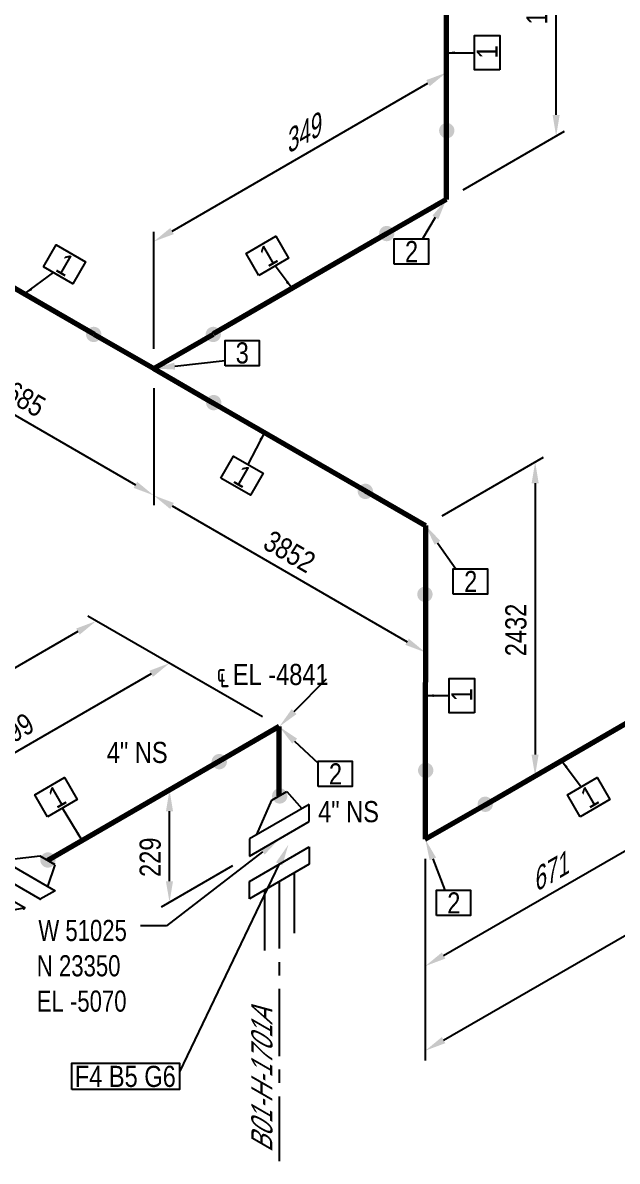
# Model space of a CAD drawing. Header units: millimetres. Extents: x 0 to 594, y 0 to 420.
# Drawn here: x 210.1 to 280.4, y 99.2 to 233.8 of the extents above; entities that cross this region are included whole.
import ezdxf
from ezdxf import colors
from ezdxf.entities.mleader import LeaderData, LeaderLine
from ezdxf.enums import TextEntityAlignment as Align
from ezdxf.math import Vec2, Vec3

# ---------------------------------------------------------------- set-up
doc = ezdxf.new("R2010")
doc.units = ezdxf.units.MM
doc.header["$LTSCALE"] = 0.25
doc.linetypes.add('CENTER', pattern=[50.8, 31.75, -6.35, 6.35, -6.35])
doc.linetypes.add('DASHED2', pattern=[9.525, 6.35, -3.175])
for name, color, linetype in [('기기', 6, 'Continuous'), ('밸브', 4, 'Continuous'), ('연속', 7, 'DASHED2'), ('열 추적 선', 7, 'CENTER'), ('용접', 1, 'Continuous'), ('주석', 7, 'Continuous'), ('치수', 1, 'Continuous')]:
    doc.layers.add(name, color=color, linetype=linetype)
doc.layers.add('파이프', color=3, linetype='Continuous', lineweight=70)
doc.styles.add('AdskIsoAnnotation', font='arial.ttf', dxfattribs={"width": 0.8, "height": 1})
doc.styles.add('AdskIsoMetric', font='arial.ttf', dxfattribs={"width": 0.8, "height": 2.5})
doc.styles.add('AdskIsoMetric-30', font='arial.ttf', dxfattribs={"width": 0.8, "height": 2.5})
doc.styles.add('AdskIsoMetric30', font='arial.ttf', dxfattribs={"width": 0.8, "oblique": 30, "height": 2.5})
doc.styles.add('MtXpl_', font='')
doc.styles.get("Standard").update_dxf_attribs({"font": 'arial.ttf'})
doc.styles.get('MtXpl_').set_extended_font_data('Gulim')
doc.dimstyles.new('AdskIsoMetric', dxfattribs={"dimtxt": 2.5, "dimasz": 2.5, "dimexe": 1, "dimexo": 2, "dimgap": 0.8, "dimtad": 1, "dimdec": 0, "dimrnd": 1, "dimzin": 0, "dimdsep": 46, "dimtxsty": 'AdskIsoMetric', "dimcen": 0, "dimclrt": 7, "dimadec": 0, "dimazin": 0, "dimtfac": 1, "dimtdec": 0, "dimtmove": 1, "dimatfit": 3, "dimfxl": 0, "dimfrac": 2, "dimtolj": 1, "dimtzin": 0, "dimarcsym": 0})

# ---------------------------------------------------------------- blocks, each defined once
blk = doc.blocks.new('볼 밸브-1-IsoRight')
at = {"color": 0, "linetype": 'ByBlock', "lineweight": -2, "extrusion": (0.707107, 0.408248, -0.57735)}
for p, q in [((-0.1006, 0.1164), (-0.3536, 0.4082)), ((-0.3536, 0.4082), (-0.3536, 0)), ((0.1006, 0.0001), (0.3536, 0)), ((-0.3536, 0), (-0.1006, -0.0001)), ((0.1125, -0.065), (0.1125, -0.065)), ((0.3536, 0), (0.3536, -0.4082)), ((0.3536, -0.4082), (0.1007, -0.1162))]:
    blk.add_line(p, q, dxfattribs=at)
at = {"linetype": 'ByBlock', "extrusion": (-1.92296e-16, -1.11022e-16, -1)}
for start_param, end_param in [(-0.785398, 2.356194), (2.356194, 5.497787)]:
    blk.add_ellipse((0, 0), major_axis=(-0.0796, 0.1378), ratio=0.57735, start_param=start_param, end_param=end_param, dxfattribs=at)
blk = doc.blocks.new('개스킷-1-IsoRight')
at = {"color": 0, "linetype": 'ByBlock', "lineweight": -2, "extrusion": (1, 0, 0)}
for p in [(-0.0442, 0.2296), (0.0442, 0.1786), (-0.0529, -0.1736), (0.0442, -0.2296)]:
    blk.add_point(p, dxfattribs=at)
blk = doc.blocks.new('플랜지WN-1-IsoRight')
at = {"color": 0, "linetype": 'ByBlock', "lineweight": -2, "extrusion": (0.707107, 0.408248, -0.57735)}
for p, q in [((0.0221, 0.1403), (-0.1105, 0.1148)), ((0.0221, 0.1914), (0.1105, 0.1403)), ((0.0221, -0.2169), (0.0221, 0.1914)), ((0.1105, 0.1403), (0.1105, -0.2679)), ((-0.1105, 0.1148), (-0.1105, 0.0128)), ((-0.1105, 0.0128), (0.0221, -0.1659)), ((0.1105, -0.2679), (0.0221, -0.2169))]:
    blk.add_line(p, q, dxfattribs=at)
blk = doc.blocks.new('플랜지WN-2-IsoRight')
at = {"color": 0, "linetype": 'ByBlock', "lineweight": -2, "extrusion": (-0.707107, -0.408248, 0.57735)}
for p, q in [((-0.1105, 0.1148), (0.0221, 0.1403)), ((0.1105, 0.1403), (0.0221, 0.1914)), ((0.0221, 0.1914), (0.0221, -0.2169)), ((0.1105, -0.2679), (0.1105, 0.1403)), ((-0.1105, 0.0128), (-0.1105, 0.1148)), ((0.0221, -0.1659), (-0.1105, 0.0128)), ((0.0221, -0.2169), (0.1105, -0.2679))]:
    blk.add_line(p, q, dxfattribs=at)
blk = doc.blocks.new('*D46')
at = {"layer": 'Defpoints', "color": 0}
for p in [(240.41, 150.6), (227.42, 143.1), (236.87, 135.29)]:
    blk.add_point(p, dxfattribs=at)
at = {"layer": '치수', "color": 0, "lineweight": -2}
for p, q in [((227.42, 132.33), (227.42, 140.6)), ((234.87, 134.14), (226.42, 129.26))]:
    blk.add_line(p, q, dxfattribs=at)
at = {"layer": '치수', "color": 0}
for points in [[(227, 140.6), (227.84, 140.6), (227.42, 143.1)], [(227, 132.33), (227.84, 132.33), (227.42, 129.83)]]:
    blk.add_solid(points, dxfattribs=at)
at = {"layer": '치수', "color": 7, "insert": (225.15, 135.16), "char_height": 2.5, "attachment_point": 5, "rotation": 90, "style": 'AdskIsoMetric-30'}
blk.add_mtext('\\A1;229', dxfattribs=at)
blk = doc.blocks.new('*D59')
at = {"layer": 'Defpoints', "color": 0}
for p in [(273.16, 255.62), (260.17, 248.12), (260.17, 212.92)]:
    blk.add_point(p, dxfattribs=at)
at = {"layer": '치수', "color": 0, "lineweight": -2}
for p, q in [((262.17, 249.27), (274.16, 256.19)), ((273.16, 222.92), (273.16, 253.12)), ((262.17, 214.08), (274.16, 221))]:
    blk.add_line(p, q, dxfattribs=at)
at = {"layer": '치수', "color": 0}
for points in [[(272.74, 253.12), (273.58, 253.12), (273.16, 255.62)], [(272.74, 222.92), (273.58, 222.92), (273.16, 220.42)]]:
    blk.add_solid(points, dxfattribs=at)
at = {"layer": '치수', "color": 7, "insert": (270.89, 236.71), "char_height": 2.5, "attachment_point": 5, "rotation": 90, "style": 'AdskIsoMetric-30'}
blk.add_mtext('\\A1;1600', dxfattribs=at)
blk = doc.blocks.new('*D60')
at = {"layer": 'Defpoints', "color": 0}
for p in [(260.17, 227.92), (260.17, 212.92), (225.55, 192.94)]:
    blk.add_point(p, dxfattribs=at)
at = {"layer": '치수', "color": 0, "lineweight": -2}
for p, q in [((227.72, 209.19), (258, 226.67)), ((225.55, 195.25), (225.55, 209.09))]:
    blk.add_line(p, q, dxfattribs=at)
at = {"layer": '치수', "color": 0}
for points in [[(257.8, 227.04), (258.21, 226.31), (260.17, 227.92)], [(227.51, 209.55), (227.93, 208.83), (225.55, 207.94)]]:
    blk.add_solid(points, dxfattribs=at)
at = {"layer": '치수', "color": 7, "insert": (242.86, 220.55), "char_height": 2.5, "attachment_point": 5, "rotation": 30, "style": 'AdskIsoMetric30'}
blk.add_mtext('\\A1;349', dxfattribs=at)
blk = doc.blocks.new('*D62')
at = {"layer": 'Defpoints', "color": 0}
for p in [(286.63, 149.92), (286.63, 139), (257.68, 137.29)]:
    blk.add_point(p, dxfattribs=at)
at = {"layer": '치수', "color": 0, "lineweight": -2}
for p, q in [((286.63, 147.61), (286.63, 137.85)), ((259.85, 123.54), (284.46, 137.75)), ((257.68, 134.98), (257.68, 121.14))]:
    blk.add_line(p, q, dxfattribs=at)
at = {"layer": '치수', "color": 0}
for points in [[(284.26, 138.11), (284.67, 137.39), (286.63, 139)], [(259.64, 123.9), (260.05, 123.18), (257.68, 122.29)]]:
    blk.add_solid(points, dxfattribs=at)
at = {"layer": '치수', "color": 7, "insert": (272.15, 133.26), "char_height": 2.5, "attachment_point": 5, "rotation": 30, "style": 'AdskIsoMetric30'}
blk.add_mtext('\\A1;671', dxfattribs=at)
blk = doc.blocks.new('*D65')
at = {"layer": 'Defpoints', "color": 0}
for p in [(335.44, 182.19), (335.44, 157.19), (257.68, 137.29)]:
    blk.add_point(p, dxfattribs=at)
at = {"layer": '치수', "color": 0, "lineweight": -2}
for p, q in [((259.85, 113.54), (333.28, 155.94)), ((257.68, 134.98), (257.68, 111.14))]:
    blk.add_line(p, q, dxfattribs=at)
at = {"layer": '치수', "color": 0}
for points in [[(333.07, 156.3), (333.49, 155.58), (335.44, 157.19)], [(259.64, 113.9), (260.05, 113.18), (257.68, 112.29)]]:
    blk.add_solid(points, dxfattribs=at)
at = {"layer": '치수', "color": 7, "insert": (296.56, 137.36), "char_height": 2.5, "attachment_point": 5, "rotation": 30, "style": 'AdskIsoMetric30'}
blk.add_mtext('\\A1;1805', dxfattribs=at)
blk = doc.blocks.new('*D66')
at = {"layer": 'Defpoints', "color": 0}
for p in [(257.69, 174.38), (270.67, 144.79), (257.68, 137.29)]:
    blk.add_point(p, dxfattribs=at)
at = {"layer": '치수', "color": 0, "lineweight": -2}
for p, q in [((259.69, 175.54), (271.68, 182.46)), ((270.68, 179.38), (270.67, 147.29))]:
    blk.add_line(p, q, dxfattribs=at)
at = {"layer": '치수', "color": 0}
for points in [[(270.26, 179.38), (271.1, 179.38), (270.68, 181.88)], [(270.25, 147.29), (271.09, 147.29), (270.67, 144.79)]]:
    blk.add_solid(points, dxfattribs=at)
at = {"layer": '치수', "color": 7, "insert": (268.41, 162.03), "char_height": 2.5, "attachment_point": 5, "rotation": 89.9845, "style": 'AdskIsoMetric-30'}
blk.add_mtext('\\A1;2432', dxfattribs=at)
blk = doc.blocks.new('*D68')
at = {"layer": 'Defpoints', "color": 0}
for p in [(195.19, 210.47), (225.55, 192.94), (225.55, 177.94)]:
    blk.add_point(p, dxfattribs=at)
at = {"layer": '치수', "color": 0, "lineweight": -2}
for p, q in [((195.19, 208.16), (195.19, 194.31)), ((197.35, 194.22), (223.39, 179.19)), ((225.55, 190.63), (225.55, 176.78))]:
    blk.add_line(p, q, dxfattribs=at)
at = {"layer": '치수', "color": 0}
for points in [[(197.56, 194.58), (197.14, 193.86), (195.19, 195.47)], [(223.6, 179.55), (223.18, 178.83), (225.55, 177.94)]]:
    blk.add_solid(points, dxfattribs=at)
at = {"layer": '치수', "color": 7, "insert": (210.37, 189.32), "char_height": 2.5, "attachment_point": 5, "rotation": 330, "style": 'AdskIsoMetric-30'}
blk.add_mtext('\\A1;685', dxfattribs=at)
blk = doc.blocks.new('*D69')
at = {"layer": 'Defpoints', "color": 0}
for p in [(225.55, 192.94), (257.69, 174.38), (257.69, 159.38)]:
    blk.add_point(p, dxfattribs=at)
at = {"layer": '치수', "color": 0, "lineweight": -2}
for p, q in [((225.55, 190.63), (225.55, 176.78)), ((227.72, 176.69), (255.52, 160.63))]:
    blk.add_line(p, q, dxfattribs=at)
at = {"layer": '치수', "color": 0}
for points in [[(227.93, 177.05), (227.51, 176.33), (225.55, 177.94)], [(255.73, 160.99), (255.32, 160.27), (257.69, 159.38)]]:
    blk.add_solid(points, dxfattribs=at)
at = {"layer": '치수', "color": 7, "insert": (241.62, 171.28), "char_height": 2.5, "attachment_point": 5, "rotation": 330, "style": 'AdskIsoMetric-30'}
blk.add_mtext('\\A1;3852', dxfattribs=at)
blk = doc.blocks.new('*D71')
at = {"layer": 'Defpoints', "color": 0}
for p in [(240.41, 150.6), (195.6, 139.73), (208.59, 132.23)]:
    blk.add_point(p, dxfattribs=at)
at = {"layer": '치수', "color": 0, "lineweight": -2}
for p, q in [((238.41, 151.75), (226.42, 158.67)), ((225.25, 156.85), (197.76, 140.98)), ((206.59, 133.38), (194.6, 140.3))]:
    blk.add_line(p, q, dxfattribs=at)
at = {"layer": '치수', "color": 0}
for points in [[(225.04, 157.21), (225.46, 156.48), (227.42, 158.1)], [(197.56, 141.34), (197.97, 140.61), (195.6, 139.73)]]:
    blk.add_solid(points, dxfattribs=at)
at = {"layer": '치수', "color": 7, "insert": (209.02, 150.09), "char_height": 2.5, "attachment_point": 5, "rotation": 30, "style": 'AdskIsoMetric-30'}
blk.add_mtext('\\A1;899', dxfattribs=at)
blk = doc.blocks.new('*D74')
at = {"layer": 'Defpoints', "color": 0}
for p in [(240.41, 150.6), (138.81, 116.93), (160.46, 104.44)]:
    blk.add_point(p, dxfattribs=at)
at = {"layer": '치수', "color": 0, "lineweight": -2}
for p, q in [((238.41, 151.75), (217.75, 163.67)), ((216.59, 161.84), (140.97, 118.18)), ((158.46, 105.6), (137.81, 117.51))]:
    blk.add_line(p, q, dxfattribs=at)
at = {"layer": '치수', "color": 0}
for points in [[(216.38, 162.2), (216.8, 161.48), (218.75, 163.09)], [(140.76, 118.55), (141.18, 117.82), (138.81, 116.93)]]:
    blk.add_solid(points, dxfattribs=at)
at = {"layer": '치수', "color": 7, "insert": (176.51, 141.32), "char_height": 2.5, "attachment_point": 5, "rotation": 30, "style": 'AdskIsoMetric-30'}
blk.add_mtext('\\A1;1805', dxfattribs=at)
blk = doc.blocks.new('엘보우-1-Iso2DSkew90')
at = {"color": 0, "linetype": 'ByBlock', "lineweight": -2, "extrusion": (0.707107, 0.408248, -0.57735)}
for p, q in [((-7.07, 4.08), (0, 0)), ((0, 0), (0, -8.16)), ((0, 0), (0, 0))]:
    blk.add_line(p, q, dxfattribs=at)
blk = doc.blocks.new('티-1-Iso2DSkew90')
at = {"color": 0, "linetype": 'ByBlock', "lineweight": -2, "extrusion": (0, 0.816497, 0.57735)}
for p, q in [((-7.07, 4.08), (0, 0)), ((0, 0), (7.07, 4.08)), ((0, 0), (7.07, -4.08))]:
    blk.add_line(p, q, dxfattribs=at)
blk = doc.blocks.new('엘보우-1-Iso2DSkew180')
at = {"color": 0, "linetype": 'ByBlock', "lineweight": -2, "extrusion": (0.707107, -0.408248, 0.57735)}
for p, q in [((0, 8.16), (0, 0)), ((0, 0), (7.07, 4.08)), ((0, 0), (0, 0))]:
    blk.add_line(p, q, dxfattribs=at)
blk = doc.blocks.new('엘보우-2-Iso2DSkew180')
at = {"color": 0, "linetype": 'ByBlock', "lineweight": -2, "extrusion": (-0.707107, 0.408248, -0.57735)}
for p, q in [((0, 8.16), (0, 0)), ((0, 0), (-7.07, -4.08)), ((0, 0), (0, 0))]:
    blk.add_line(p, q, dxfattribs=at)
blk = doc.blocks.new('엘보우-2-Iso2DSkew0')
at = {"color": 0, "linetype": 'ByBlock', "lineweight": -2, "extrusion": (0.707107, -0.408248, 0.57735)}
for p, q in [((0, 0), (-7.07, -4.08)), ((0, 0), (0, 0)), ((0, -8.16), (0, 0))]:
    blk.add_line(p, q, dxfattribs=at)
blk = doc.blocks.new('Buttweld')
at = {"lineweight": -2}
blk.add_hatch(color=0, dxfattribs=at).paths.add_polyline_path([(0.044, -0.0026), (0.0433, 0.0053), (0.0413, 0.0129), (0.0379, 0.02), (0.0334, 0.0265), (0.0278, 0.0321), (0.0214, 0.0366), (0.0142, 0.0399), (0.0066, 0.042), (-0.0013, 0.0427), (-0.0091, 0.042), (-0.0168, 0.0399), (-0.0239, 0.0366), (-0.0304, 0.0321), (-0.036, 0.0265), (-0.0405, 0.02), (-0.0438, 0.0129), (-0.0459, 0.0053), (-0.0466, -0.0026), (-0.0459, -0.0105), (-0.0438, -0.0181), (-0.0405, -0.0252), (-0.036, -0.0317), (-0.0304, -0.0373), (-0.0239, -0.0418), (-0.0168, -0.0452), (-0.0091, -0.0472), (-0.0013, -0.0479), (0.0066, -0.0472), (0.0142, -0.0452), (0.0214, -0.0418), (0.0278, -0.0373), (0.0334, -0.0317), (0.0379, -0.0252), (0.0413, -0.0181), (0.0433, -0.0105)], is_closed=False, flags=0)
blk = doc.blocks.new('AnnoRect')
at = {"color": 0, "linetype": 'ByBlock', "lineweight": -2}
blk.add_wipeout([(-0.81, -0.6), (-0.81, 0.6), (0.81, 0.6), (0.81, -0.6)], dxfattribs=at)
blk.add_lwpolyline([(-0.81, -0.6), (-0.81, 0.6), (0.81, 0.6), (0.81, -0.6)], close=True, dxfattribs=at)
at = {"color": 0, "linetype": 'ByBlock', "lineweight": -2, "style": 'AdskIsoAnnotation', "width": 0.8}
blk.add_attdef('XX', text='', height=1, dxfattribs=at).set_placement((0, 0), align=Align.MIDDLE_CENTER)
blk = doc.blocks.new('끝 장비-2-IsoRight')
at = {"color": 0, "linetype": 'ByBlock', "lineweight": -2, "extrusion": (-0.707107, -0.408248, 0.57735)}
for p, q in [((-0.0884, 0.1531), (-0.3969, 0.3312)), ((-0.0884, -0.1531), (-0.0884, 0.2552)), ((-0.0884, 0.2552), (0, 0.2041)), ((0, 0.2041), (0, -0.2041)), ((-0.0884, -0.051), (-0.3969, 0.1271)), ((0, -0.2041), (-0.0884, -0.1531))]:
    blk.add_line(p, q, dxfattribs=at)

msp = doc.modelspace()

# ---------------------------------------------------------------- linework, layer by layer
at = {"layer": '열 추적 선', "color": 1}
msp.add_line((240.4097, 132.2911), (240.4097, 99.2234), dxfattribs=at)
at = {"layer": '파이프'}
for points in [[(260.169, 239.9522), (260.169, 221.0895)], [(253.0979, 208.842), (232.6229, 197.0208)], [(202.2579, 206.387), (218.4808, 197.0208)], [(232.6229, 188.8558), (250.6189, 178.4658)], [(257.69, 166.2183), (257.6799, 145.4547)], [(264.751, 141.3722), (282.2098, 151.452)], [(233.3386, 146.518), (213.0115, 134.7821)]]:
    msp.add_lwpolyline(points, dxfattribs=at)

# ---------------------------------------------------------------- block references
at = {"layer": '밸브', "xscale": 20, "yscale": 20, "zscale": 20}
for name, p, rotation in [('플랜지WN-2-IsoRight', (240.4097, 139.8839), 300.0000000000001), ('볼 밸브-1-IsoRight', (199.7532, 127.1274), 59.99999999996927), ('플랜지WN-1-IsoRight', (210.8017, 133.5063), 239.9999999621653), ('개스킷-1-IsoRight', (207.7081, 131.7202), 59.99999999984131)]:
    msp.add_blockref(name, p, dxfattribs=dict(at, rotation=rotation))
at = {"layer": '연속', "xscale": 20, "yscale": 20, "zscale": 20, "rotation": 120.0013696908037}
msp.add_blockref('끝 장비-2-IsoRight', (240.4097, 134.3324), dxfattribs=at)
at = {"layer": '용접', "xscale": 20, "yscale": 20, "zscale": 20}
for p, rotation in [((260.169, 221.0895), 90), ((253.0979, 208.842), 180), ((232.6229, 188.8558), 180), ((257.69, 166.2183), 270.0000000048955), ((257.6799, 145.4547), 90), ((240.4097, 142.4355), 90), ((264.751, 141.3722), 180), ((213.0115, 134.7821), 180)]:
    msp.add_blockref('Buttweld', p, dxfattribs=dict(at, rotation=rotation))
for p in [(218.4808, 197.0208), (232.6229, 197.0208), (250.6189, 178.4658), (233.3386, 146.518)]:
    msp.add_blockref('Buttweld', p, dxfattribs=at)
at = {"layer": '파이프'}
for name, p in [('엘보우-2-Iso2DSkew180', (260.169, 212.9245)), ('티-1-Iso2DSkew90', (225.5518, 192.9383)), ('엘보우-1-Iso2DSkew90', (257.69, 174.3833)), ('엘보우-2-Iso2DSkew0', (240.4097, 150.6005)), ('엘보우-1-Iso2DSkew180', (257.6799, 137.2897))]:
    msp.add_blockref(name, p, dxfattribs=at)

# ---------------------------------------------------------------- texts
at = {"layer": '기기', "style": 'AdskIsoMetric30', "oblique": 30, "width": 0.8}
msp.add_text('B01-H-1701A', height=2.5, rotation=90, dxfattribs=at).set_placement((239.5988, 100.2268))
at = {"layer": '주석', "style": 'MtXpl_', "width": 0.8}
for s, p in [('W 51025', (211.9067, 125.2578)), ('N 23350', (211.728, 121.0809)), ('EL -5070', (211.7198, 116.904))]:
    msp.add_text(s, height=2.5, dxfattribs=at).set_placement(p)
at = {"layer": '주석', "char_height": 2.5, "attachment_point": 7, "style": 'AdskIsoAnnotation'}
for s, insert in [('{\\Q0;℄ EL -4841}', (233, 155.2664)), ('{\\Q0;4" NS}', (220, 146.2664)), ('{\\Q0;4" NS}', (245, 139.2664))]:
    msp.add_mtext(s, dxfattribs=dict(at, insert=insert))

# ---------------------------------------------------------------- dimensions: what is measured, and where the dimension line sits
at = {"layer": '치수'}
for base, p1, p2, angle, text, override, picture, middle in [((273.1594, 255.6172), (260.169, 212.9245), (260.169, 248.1172), 90, '1600', {"dimtad": 0, "dimlfac": 45.463984, "dimtxsty": 'AdskIsoMetric-30', "dimse1": 0, "dimse2": 0, "dimsd1": 0, "dimsd2": 0, "dimtmove": 1}, '*D59', (270.8931, 236.7124)), ((260.169, 227.9245), (225.5518, 192.9383), (260.169, 212.9245), 30, '349', {"dimtad": 0, "dimlfac": 8.720512, "dimtxsty": 'AdskIsoMetric30', "dimse1": 0, "dimse2": 1, "dimsd1": 0, "dimsd2": 0, "dimtmove": 1}, '*D60', (242.8604, 220.5483)), ((225.5518, 177.9383), (195.1868, 210.4695), (225.5518, 192.9383), 330, '685', {"dimtad": 0, "dimlfac": 19.534866, "dimtxsty": 'AdskIsoMetric-30', "dimse1": 0, "dimse2": 0, "dimsd1": 0, "dimsd2": 0, "dimtmove": 1}, '*D68', (210.3693, 189.3218)), ((257.69, 159.3833), (225.5518, 192.9383), (257.69, 174.3833), 330, '3852', {"dimtad": 0, "dimlfac": 103.806649, "dimtxsty": 'AdskIsoMetric-30', "dimse1": 0, "dimse2": 1, "dimsd1": 0, "dimsd2": 0, "dimtmove": 1}, '*D69', (241.6209, 171.2787)), ((270.6703, 144.7897), (257.69, 174.3833), (257.6799, 137.2897), 269.984535, '2432', {"dimtad": 0, "dimlfac": 65.551845, "dimtxsty": 'AdskIsoMetric-30', "dimse1": 0, "dimse2": 1, "dimsd1": 0, "dimsd2": 0, "dimtmove": 1}, '*D66', (268.409, 162.0281)), ((335.4442, 157.1869), (257.6799, 137.2897), (335.4442, 182.1869), 30, '1805', {"dimtad": 0, "dimlfac": 20.10064, "dimtxsty": 'AdskIsoMetric30', "dimse1": 0, "dimse2": 1, "dimsd1": 0, "dimsd2": 0, "dimtmove": 1}, '*D65', (296.5621, 137.3562)), ((138.8079, 116.9346), (240.4097, 150.6005), (160.4637, 104.4436), 210, '1805', {"dimtad": 0, "dimlfac": 19.552095, "dimtxsty": 'AdskIsoMetric-30', "dimse1": 0, "dimse2": 0, "dimsd1": 0, "dimsd2": 0, "dimtmove": 1}, '*D74', (176.5131, 141.3209)), ((195.5985, 139.7251), (240.4097, 150.6005), (208.592, 132.2305), 210, '899', {"dimtad": 0, "dimlfac": 24.477161, "dimtxsty": 'AdskIsoMetric-30', "dimse1": 0, "dimse2": 0, "dimsd1": 0, "dimsd2": 0, "dimtmove": 1}, '*D71', (209.0197, 150.091)), ((227.4193, 143.1005), (236.8742, 135.2911), (240.4097, 150.6005), 90, '229', {"dimtad": 0, "dimlfac": 14.932089, "dimtxsty": 'AdskIsoMetric-30', "dimse1": 0, "dimse2": 1, "dimsd1": 0, "dimsd2": 0, "dimtmove": 1}, '*D46', (225.153, 135.158)), ((286.6292, 139.0036), (257.6799, 137.2897), (286.6292, 149.9211), 30, '671', {"dimtad": 0, "dimlfac": 21.368697, "dimtxsty": 'AdskIsoMetric30', "dimse1": 0, "dimse2": 0, "dimsd1": 0, "dimsd2": 0, "dimtmove": 1}, '*D62', (272.1546, 133.2636))]:
    dim = msp.add_linear_dim(base=base, p1=p1, p2=p2, angle=angle, text=text, dimstyle='AdskIsoMetric', override=override, dxfattribs=at)
    dim.commit()
    dim.dimension.update_dxf_attribs({"geometry": picture, "text_midpoint": middle, "dimtype": 160})

# ---------------------------------------------------------------- leaders
at = {"layer": '주석'}
ml = msp.add_multileader_mtext('Standard', dxfattribs=at)
ml.set_content('')
ml.set_leader_properties()
ml.build(insert=Vec2(0, 0))
ml.multileader.update_dxf_attribs({"dogleg_length": 0, "arrow_head_size": 0})
ctx = ml.context
ctx.base_point, ctx.arrow_head_size, ctx.plane_origin = Vec3(263.5, 230.2664), 0, Vec3(-1, -29.7336)
notes = []
notes.append((ctx, [(0, (1, 1, 0), (263.5, 230.2664), (-1, 0), 0, [(0, [(260.169, 230.2664)], 0, [])])]))
ctx.mtext, ml.multileader.dxf.content_type = None, 0
ml = msp.add_multileader_mtext('Standard', dxfattribs=at)
ml.set_content('')
ml.set_leader_properties()
ml.build(insert=Vec2(0, 0))
ml.multileader.update_dxf_attribs({"dogleg_length": 0, "arrow_head_size": 2.5})
ctx = ml.context
ctx.base_point, ctx.arrow_head_size, ctx.plane_origin = Vec3(257.3333, 208.2664), 2.5, Vec3(-1, -29.7336)
notes.append((ctx, [(0, (1, 1, 0), (257.3333, 208.2664), (-1, 0), 0, [(0, [(260.169, 212.9245)], 0, [])])]))
ctx.mtext, ml.multileader.dxf.content_type = None, 0
ml = msp.add_multileader_mtext('Standard', dxfattribs=at)
ml.set_content('')
ml.set_leader_properties()
ml.build(insert=Vec2(0, 0))
ml.multileader.update_dxf_attribs({"dogleg_length": 0, "arrow_head_size": 0})
ctx = ml.context
ctx.base_point, ctx.arrow_head_size, ctx.plane_origin = Vec3(239.9112, 205.0605), 0, Vec3(-1, -29.7336)
notes.append((ctx, [(0, (1, 1, 0), (239.9112, 205.0605), (-1, 0), 0, [(0, [(241.9271, 202.3926)], 0, [])])]))
ctx.mtext, ml.multileader.dxf.content_type = None, 0
ml = msp.add_multileader_mtext('Standard', dxfattribs=at)
ml.set_content('')
ml.set_leader_properties()
ml.build(insert=Vec2(0, 0))
ml.multileader.update_dxf_attribs({"dogleg_length": 0, "arrow_head_size": 0})
ctx = ml.context
ctx.base_point, ctx.arrow_head_size, ctx.plane_origin = Vec3(213.6895, 204.291), 0, Vec3(-1, -29.7336)
notes.append((ctx, [(0, (1, 1, 0), (213.6895, 204.291), (-1, 0), 0, [(0, [(210.2818, 201.7544)], 0, [])])]))
ctx.mtext, ml.multileader.dxf.content_type = None, 0
ml = msp.add_multileader_mtext('Standard', dxfattribs=at)
ml.set_content('')
ml.set_leader_properties()
ml.build(insert=Vec2(0, 0))
ml.multileader.update_dxf_attribs({"dogleg_length": 0, "arrow_head_size": 2.5})
ctx = ml.context
ctx.base_point, ctx.arrow_head_size, ctx.plane_origin = Vec3(234, 193.9027), 2.5, Vec3(-1, -29.7336)
notes.append((ctx, [(0, (1, 1, 0), (234, 193.9027), (-1, 0), 0, [(0, [(225.5518, 192.9383)], 0, [])])]))
ctx.mtext, ml.multileader.dxf.content_type = None, 0
ml = msp.add_multileader_mtext('Standard', dxfattribs=at)
ml.set_content('')
ml.set_leader_properties()
ml.build(insert=Vec2(0, 0))
ml.multileader.update_dxf_attribs({"dogleg_length": 0, "arrow_head_size": 0})
ctx = ml.context
ctx.base_point, ctx.arrow_head_size, ctx.plane_origin = Vec3(236.6895, 181.6004), 0, Vec3(-1, -29.7336)
notes.append((ctx, [(0, (1, 1, 0), (236.6895, 181.6004), (-1, 0), 0, [(0, [(238.643, 185.3801)], 0, [])])]))
ctx.mtext, ml.multileader.dxf.content_type = None, 0
ml = msp.add_multileader_mtext('Standard', dxfattribs=at)
ml.set_content('')
ml.set_leader_properties()
ml.build(insert=Vec2(0, 0))
ml.multileader.update_dxf_attribs({"dogleg_length": 0, "arrow_head_size": 2.5})
ctx = ml.context
ctx.base_point, ctx.arrow_head_size, ctx.plane_origin = Vec3(261.2857, 169.2664), 2.5, Vec3(-1, -29.7336)
notes.append((ctx, [(0, (1, 1, 0), (261.2857, 169.2664), (-1, 0), 0, [(0, [(257.69, 174.3833)], 0, [])])]))
ctx.mtext, ml.multileader.dxf.content_type = None, 0
ml = msp.add_multileader_mtext('Standard', dxfattribs=at)
ml.set_content('')
ml.set_leader_properties()
ml.build(insert=Vec2(0, 0))
ml.multileader.update_dxf_attribs({"dogleg_length": 0, "arrow_head_size": 2.5})
ctx = ml.context
ctx.base_point, ctx.arrow_head_size, ctx.plane_origin = Vec3(246, 156.2664), 2.5, Vec3(-1, -29.7336)
notes.append((ctx, [(0, (1, 1, 0), (246, 156.2664), (-1, 0), 0, [(0, [(240.4097, 150.6005)], 0, [])])]))
ctx.mtext, ml.multileader.dxf.content_type = None, 0
ml = msp.add_multileader_mtext('Standard', dxfattribs=at)
ml.set_content('')
ml.set_leader_properties()
ml.build(insert=Vec2(0, 0))
ml.multileader.update_dxf_attribs({"dogleg_length": 0, "arrow_head_size": 0})
ctx = ml.context
ctx.base_point, ctx.arrow_head_size, ctx.plane_origin = Vec3(260.5, 154.2663), 0, Vec3(-1, -29.7336)
notes.append((ctx, [(0, (1, 1, 0), (260.5, 154.2663), (-1, 0), 0, [(0, [(257.6842, 154.2661)], 0, [])])]))
ctx.mtext, ml.multileader.dxf.content_type = None, 0
ml = msp.add_multileader_mtext('Standard', dxfattribs=at)
ml.set_content('')
ml.set_leader_properties()
ml.build(insert=Vec2(0, 0))
ml.multileader.update_dxf_attribs({"dogleg_length": 0, "arrow_head_size": 2.5})
ctx = ml.context
ctx.base_point, ctx.arrow_head_size, ctx.plane_origin = Vec3(245, 146.2664), 2.5, Vec3(-1, -29.7336)
notes.append((ctx, [(0, (1, 1, 0), (245, 146.2664), (-1, 0), 0, [(0, [(240.4097, 150.6005)], 0, [])])]))
ctx.mtext, ml.multileader.dxf.content_type = None, 0
ml = msp.add_multileader_mtext('Standard', dxfattribs=at)
ml.set_content('')
ml.set_leader_properties()
ml.build(insert=Vec2(0, 0))
ml.multileader.update_dxf_attribs({"dogleg_length": 0, "arrow_head_size": 0})
ctx = ml.context
ctx.base_point, ctx.arrow_head_size, ctx.plane_origin = Vec3(276.1048, 143.4816), 0, Vec3(-1, -29.7336)
notes.append((ctx, [(0, (1, 1, 0), (276.1048, 143.4816), (-1, 0), 0, [(0, [(273.807, 146.6007)], 0, [])])]))
ctx.mtext, ml.multileader.dxf.content_type = None, 0
ml = msp.add_multileader_mtext('Standard', dxfattribs=at)
ml.set_content('')
ml.set_leader_properties()
ml.build(insert=Vec2(0, 0))
ml.multileader.update_dxf_attribs({"dogleg_length": 0, "arrow_head_size": 0})
ctx = ml.context
ctx.base_point, ctx.arrow_head_size, ctx.plane_origin = Vec3(214.7713, 140.9796), 0, Vec3(-1, -29.7336)
notes.append((ctx, [(0, (1, 1, 0), (214.7713, 140.9796), (-1, 0), 0, [(0, [(217.0786, 137.1302)], 0, [])])]))
ctx.mtext, ml.multileader.dxf.content_type = None, 0
ml = msp.add_multileader_mtext('Standard', dxfattribs=at)
ml.set_content('')
ml.set_leader_properties()
ml.build(insert=Vec2(0, 0))
ml.multileader.update_dxf_attribs({"dogleg_length": 3.0619, "arrow_head_size": 2.5})
ctx = ml.context
ctx.base_point, ctx.arrow_head_size, ctx.plane_origin = Vec3(224.0026, 127.0478), 2.5, Vec3(-1, -29.7336)
notes.append((ctx, [(1, (1, 1, 0), (227.0645, 127.0478), (-1, 0), 3.0619, [(0, [(240.4097, 137.3324)], 0, [])])]))
ctx.mtext, ml.multileader.dxf.content_type = None, 0
ml = msp.add_multileader_mtext('Standard', dxfattribs=at)
ml.set_content('')
ml.set_leader_properties()
ml.build(insert=Vec2(0, 0))
ml.multileader.update_dxf_attribs({"dogleg_length": 0, "arrow_head_size": 2.5})
ctx = ml.context
ctx.base_point, ctx.arrow_head_size, ctx.plane_origin = Vec3(260, 131.2664), 2.5, Vec3(-1, -29.7336)
notes.append((ctx, [(0, (1, 1, 0), (260, 131.2664), (-1, 0), 0, [(0, [(257.6799, 137.2897)], 0, [])])]))
ctx.mtext, ml.multileader.dxf.content_type = None, 0
ml = msp.add_multileader_mtext('Standard', dxfattribs=at)
ml.set_content('')
ml.set_leader_properties()
ml.build(insert=Vec2(0, 0))
ml.multileader.update_dxf_attribs({"dogleg_length": 0, "arrow_head_size": 2.5})
ctx = ml.context
ctx.base_point, ctx.arrow_head_size, ctx.plane_origin = Vec3(228.5872, 109.8063), 2.5, Vec3(40.2373, -25.7449)
notes.append((ctx, [(0, (1, 1, 0), (228.5872, 109.8063), (-1, 0), 0, [(0, [(241.4813, 136.6376)], 0, [])])]))
ctx.mtext, ml.multileader.dxf.content_type = None, 0
for ctx, leaders in notes:
    for number, flags, end, landing, length, lines in leaders:
        leader = LeaderData()
        leader.index, (leader.has_last_leader_line, leader.has_dogleg_vector, leader.attachment_direction) = number, flags
        leader.last_leader_point, leader.dogleg_vector, leader.dogleg_length = Vec3(end), Vec3(landing), length
        for number, points, colour, breaks in lines:
            line = LeaderLine()
            line.index, line.vertices, line.color, line.breaks = number, Vec3.list(points), colors.encode_raw_color(colour), breaks
            leader.lines.append(line)
        ctx.leaders.append(leader)

# ---------------------------------------------------------------- next in the draw order: block references
ref = msp.add_blockref('AnnoRect', (265, 230.2664), dxfattribs=dict(at, xscale=2.500000000000001, yscale=2.500000000000001, zscale=2.500000000000001, rotation=90.0000000080585))
ref.add_attrib('XX_001', '1', (266.2551, 229.5938), dxfattribs={"layer": '0', "color": 0, "linetype": 'ByBlock', "lineweight": -2, "height": 2.5, "rotation": 90, "style": 'AdskIsoAnnotation', "width": 0.8})
ref = msp.add_blockref('AnnoRect', (215, 205.2664), dxfattribs=dict(at, xscale=2.5, yscale=2.5, zscale=2.5, rotation=330.0000000088443))
ref.add_attrib('XX_001', '1', (213.79, 204.5157), dxfattribs={"layer": '0', "color": 0, "linetype": 'ByBlock', "lineweight": -2, "height": 2.5, "rotation": 330, "style": 'AdskIsoAnnotation', "width": 0.8})
ref = msp.add_blockref('AnnoRect', (239, 206.2664), dxfattribs=dict(at, xscale=2.5, yscale=2.5, zscale=2.5, rotation=30.0000000085914))
ref.add_attrib('XX_001', '1', (239.0451, 204.8431), dxfattribs={"layer": '0', "color": 0, "linetype": 'ByBlock', "lineweight": -2, "height": 2.5, "rotation": 30, "style": 'AdskIsoAnnotation', "width": 0.8})
ref = msp.add_blockref('AnnoRect', (256.0238, 206.7664), dxfattribs=dict(at, xscale=2.5, yscale=2.5, zscale=2.5))
ref.add_attrib('XX_001', '2', (255.2796, 205.5113), dxfattribs={"layer": '0', "color": 0, "linetype": 'ByBlock', "lineweight": -2, "height": 2.5, "style": 'AdskIsoAnnotation', "width": 0.8})
ref = msp.add_blockref('AnnoRect', (236.0238, 194.7664), dxfattribs=dict(at, xscale=2.5, yscale=2.5, zscale=2.5))
ref.add_attrib('XX_001', '3', (235.2516, 193.5334), dxfattribs={"layer": '0', "color": 0, "linetype": 'ByBlock', "lineweight": -2, "height": 2.5, "style": 'AdskIsoAnnotation', "width": 0.8})
ref = msp.add_blockref('AnnoRect', (236, 180.2664), dxfattribs=dict(at, xscale=2.5, yscale=2.5, zscale=2.5, rotation=330.0000000088443))
ref.add_attrib('XX_001', '1', (234.79, 179.5157), dxfattribs={"layer": '0', "color": 0, "linetype": 'ByBlock', "lineweight": -2, "height": 2.5, "rotation": 330, "style": 'AdskIsoAnnotation', "width": 0.8})
ref = msp.add_blockref('AnnoRect', (263.0238, 167.7664), dxfattribs=dict(at, xscale=2.5, yscale=2.5, zscale=2.5))
ref.add_attrib('XX_001', '2', (262.2796, 166.5113), dxfattribs={"layer": '0', "color": 0, "linetype": 'ByBlock', "lineweight": -2, "height": 2.5, "style": 'AdskIsoAnnotation', "width": 0.8})
ref = msp.add_blockref('AnnoRect', (262, 154.2664), dxfattribs=dict(at, xscale=2.5, yscale=2.5, zscale=2.5, rotation=89.98453534483536))
ref.add_attrib('XX_001', '1', (263.2549, 153.5935), dxfattribs={"layer": '0', "color": 0, "linetype": 'ByBlock', "lineweight": -2, "height": 2.5, "rotation": 89.984535, "style": 'AdskIsoAnnotation', "width": 0.8})
ref = msp.add_blockref('AnnoRect', (247.0238, 145.0183), dxfattribs=dict(at, xscale=2.5, yscale=2.5, zscale=2.5))
ref.add_attrib('XX_001', '2', (246.2796, 143.7632), dxfattribs={"layer": '0', "color": 0, "linetype": 'ByBlock', "lineweight": -2, "height": 2.5, "style": 'AdskIsoAnnotation', "width": 0.8})
ref = msp.add_blockref('AnnoRect', (214, 142.2664), dxfattribs=dict(at, xscale=2.5, yscale=2.5, zscale=2.5, rotation=29.99999999688763))
ref.add_attrib('XX_001', '1', (214.0451, 140.8431), dxfattribs={"layer": '0', "color": 0, "linetype": 'ByBlock', "lineweight": -2, "height": 2.5, "rotation": 30, "style": 'AdskIsoAnnotation', "width": 0.8})
ref = msp.add_blockref('AnnoRect', (277, 142.2664), dxfattribs=dict(at, xscale=2.5, yscale=2.5, zscale=2.5, rotation=30.00000002021683))
ref.add_attrib('XX_001', '1', (277.0451, 140.8431), dxfattribs={"layer": '0', "color": 0, "linetype": 'ByBlock', "lineweight": -2, "height": 2.5, "rotation": 30, "style": 'AdskIsoAnnotation', "width": 0.8})
ref = msp.add_blockref('AnnoRect', (261.0238, 129.7664), dxfattribs=dict(at, xscale=2.5, yscale=2.5, zscale=2.5))
ref.add_attrib('XX_001', '2', (260.2796, 128.5113), dxfattribs={"layer": '0', "color": 0, "linetype": 'ByBlock', "lineweight": -2, "height": 2.5, "style": 'AdskIsoAnnotation', "width": 0.8})
ref = msp.add_blockref('AnnoRect', (222.2373, 109.2551), dxfattribs=dict(at, xscale=7.844095940959409, yscale=2.585266030013643, zscale=2.5))
ref.add_attrib('XX_001', 'F4 B5 G6', (216.208, 108.0051), dxfattribs={"layer": '0', "color": 0, "linetype": 'ByBlock', "lineweight": -2, "height": 2.5, "style": 'AdskIsoAnnotation', "width": 0.8})

doc.saveas('drawing.dxf')
